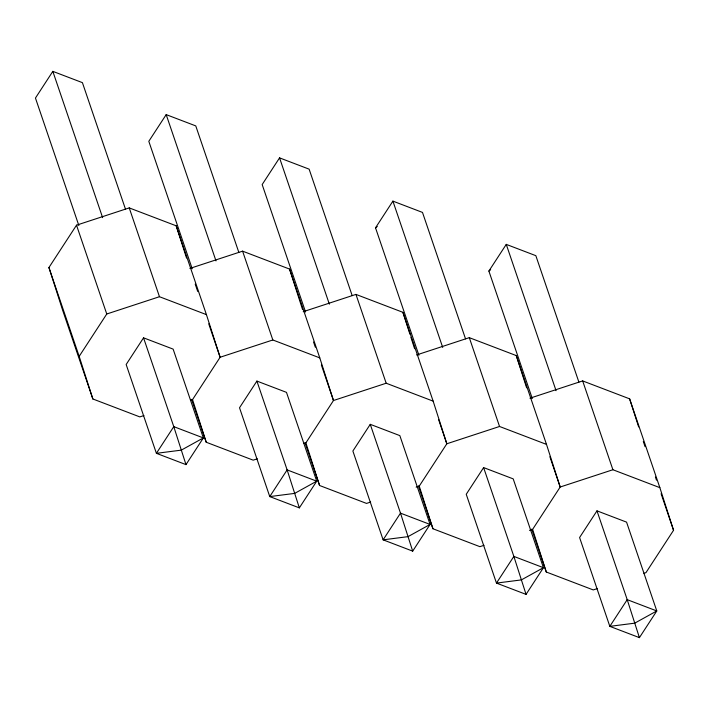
<?xml version="1.0" encoding="UTF-8"?>
<svg xmlns="http://www.w3.org/2000/svg" width="709" height="709" viewBox="0 0 709 709"><rect width="100%" height="100%" fill="white"/><g stroke="black" fill="none" stroke-linecap="round" stroke-linejoin="round"><path stroke-width="1.06" d="M125.458 209.084L82.412 82.643L52.829 71.361L35.45 98.046L78.85 225.533M143.945 415.545L139.815 416.901L92.861 398.981L62.622 310.161L48.93 267.541L76.519 225.178L129.233 207.897L176.186 225.808L206.425 314.628L220.118 357.256L192.529 399.619L190.455 400.293M238.818 252.342L195.773 125.901L166.19 114.619L148.81 141.304L192.21 268.782M92.861 398.981L79.169 356.361L106.758 313.998L159.472 296.716L206.425 314.628M143.546 337.821L126.158 364.506L156.397 453.326L185.98 464.617L203.359 437.932L173.129 349.112L143.546 337.821L173.776 426.641L185.98 464.617M352.178 295.6L309.133 169.159L279.55 157.868L262.17 184.562L305.561 312.04M256.897 381.079L239.518 407.764L269.757 496.584L299.34 507.874L316.719 481.181L286.48 392.361L256.897 381.079L287.136 469.899L299.34 507.874M418.922 355.298L375.522 227.819L392.91 201.126L422.493 212.416L465.529 338.858M303.815 443.55L305.88 442.868L333.478 400.514L386.183 383.223L433.146 401.143L446.83 443.772L419.241 486.126L416.139 487.145M370.258 424.328L352.878 451.021L383.117 539.841L412.691 551.132L430.079 524.438L399.841 435.618L370.258 424.328L400.496 513.148L412.691 551.132M532.282 398.555L488.882 271.068L506.261 244.383L535.844 255.674L578.89 382.107M483.618 467.586L466.238 494.279L496.468 583.099L526.051 594.381L543.44 567.696L513.201 478.876L483.618 467.586L513.857 556.405L526.051 594.381M529.499 530.403L532.601 529.384L560.19 487.021L612.904 469.739L659.857 487.659L673.55 530.279L645.961 572.642L643.896 573.324M596.978 510.843L579.59 537.537L609.829 626.357L639.412 637.639L656.791 610.954L626.561 522.134L596.978 510.843L627.217 599.663L639.412 637.639M375.522 227.819L377.259 226.481M488.882 271.068L490.61 269.739M189.879 268.436L242.593 251.154L289.547 269.066L319.786 357.885L333.478 400.514L321.381 364.984M303.239 311.694L355.953 294.403L402.907 312.323L433.146 401.143M319.786 357.885L272.832 339.974L220.118 357.256L208.738 323.818M416.6 354.952L469.305 337.661L516.267 355.581L546.497 444.401L560.19 487.021L549.874 456.72M257.305 458.803L253.175 460.159L206.222 442.239L191.634 399.397M529.951 398.201L582.665 380.919L629.619 398.839L659.857 487.659M546.497 444.401L499.544 426.481L446.83 443.772L438.649 419.737M370.665 502.061L366.535 503.417L319.573 485.497L304.994 442.655M484.025 545.31L479.887 546.666L432.933 528.754L418.345 485.913M597.386 588.567L593.247 589.923L546.293 572.012L531.706 529.162M643.311 441.459L645.093 446.688M655.408 476.989L656.472 480.126M661.098 493.712L673.55 530.279M582.665 380.919L612.904 469.739M506.261 244.383L556.069 390.677M469.305 337.661L499.544 426.481M392.91 201.126L442.708 347.419M355.953 294.403L386.183 383.223M279.55 157.868L329.348 304.161M313.555 341.995L315.337 347.215M242.593 251.154L272.832 339.974M166.19 114.619L215.997 260.903M195.214 284.105L197.705 291.426M129.233 207.897L159.472 296.716M52.829 71.361L102.637 217.654M76.519 225.178L106.758 313.998M48.93 267.541L79.169 356.361M629.619 398.839L638.641 426.907M516.267 355.581L526.619 387.805M532.601 529.384L546.293 572.012M402.907 312.323L409.917 334.152M410.919 337.271L414.597 348.713M419.241 486.126L432.933 528.754M289.547 269.066L302.575 309.611M305.88 442.868L319.573 485.497M176.186 225.808L186.538 258.041M192.529 399.619L206.222 442.239M173.776 426.641L156.397 453.326L181.282 450.144L203.359 437.932L173.776 426.641M287.136 469.899L269.757 496.584L294.643 493.402L316.719 481.181L287.136 469.899M400.496 513.148L383.117 539.841L407.994 536.651L430.079 524.438L400.496 513.148M513.857 556.405L496.468 583.099L521.354 579.909L543.44 567.696L513.857 556.405M627.217 599.663L609.829 626.357L634.715 623.167L656.791 610.954L627.217 599.663"/></g></svg>
